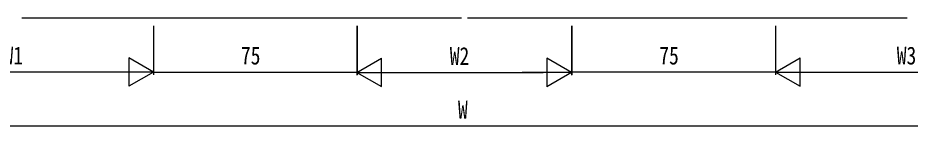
# Model space of a CAD drawing. Units: millimetres, scale not verified. Extents: x -1134 to 1133, y -806 to 806.
# Drawn here: x 354.7 to 683.6, y -402 to -362 of the extents above; entities that cross this region are included whole.
import ezdxf
from ezdxf.enums import TextEntityAlignment as Align

# ---------------------------------------------------------------- set-up
doc = ezdxf.new("R2010")
doc.units = ezdxf.units.MM
doc.header["$LTSCALE"] = 4
doc.layers.add('0-5_YKK_D', color=6, linetype='Continuous')
doc.layers.add('0-7_YSS_K', color=3, linetype='Continuous')
doc.styles.add('ＭＳ ゴシック', font='')
doc.styles.get('ＭＳ ゴシック').set_extended_font_data('MS Gothic')

msp = doc.modelspace()

# ---------------------------------------------------------------- linework, layer by layer
at = {"layer": '0-5_YKK_D'}
for p, q in [((404.729, -365), (404.729, -383)), ((404.729, -365), (404.729, -383)), ((479.607, -365), (479.593, -383.148)), ((479.729, -365), (479.729, -382.999)), ((558.788, -365), (558.774, -383.209)), ((558.909, -365), (558.909, -383.001)), ((633.91, -365), (633.909, -383.001)), ((633.91, -365), (633.91, -383)), ((404.729, -382), (395.636, -376.75)), ((395.636, -376.75), (395.636, -387.25)), ((479.594, -382.148), (488.692, -376.905)), ((488.683, -387.405), (488.692, -376.905)), ((549.686, -376.952), (549.678, -387.452)), ((558.775, -382.209), (549.686, -376.952)), ((633.91, -382), (643.003, -376.75)), ((643.003, -387.25), (643.003, -376.75)), ((394.229, -382), (315.229, -382)), ((404.729, -382), (386.542, -382)), ((404.729, -382), (395.636, -387.25)), ((404.729, -382), (479.729, -381.999)), ((479.594, -382.148), (488.683, -387.405)), ((479.594, -382.148), (497.781, -382.162)), ((490.094, -382.156), (548.275, -382.201)), ((558.775, -382.209), (540.589, -382.195)), ((558.775, -382.209), (549.678, -387.452)), ((633.909, -382.001), (558.909, -382.001)), ((633.91, -382), (643.003, -387.25)), ((633.91, -382), (652.096, -382)), ((644.41, -382), (723.41, -382)), ((723.41, -402), (315.229, -402))]:
    msp.add_line(p, q, dxfattribs=at)
at = {"layer": '0-7_YSS_K'}
for p, q in [((356.229, -362), (518.229, -361.999)), ((520.41, -361.999), (682.41, -361.998))]:
    msp.add_line(p, q, dxfattribs=at)

# ---------------------------------------------------------------- texts
at = {"layer": '0-5_YKK_D', "style": 'ＭＳ ゴシック', "width": 0.8}
for s, p in [('W1', (349.449, -381.2)), ('75', (436.949, -381.199)), ('75', (591.129, -381.201)), ('W3', (678.63, -381.2)), ('W', (516.919, -401.2))]:
    msp.add_text(s, height=6.598, dxfattribs=at).set_placement(p, align=Align.BOTTOM_LEFT)
msp.add_text('W2', height=6.598, rotation=359.956, dxfattribs=at).set_placement((513.905, -381.375), align=Align.BOTTOM_LEFT)

doc.saveas('drawing.dxf')
